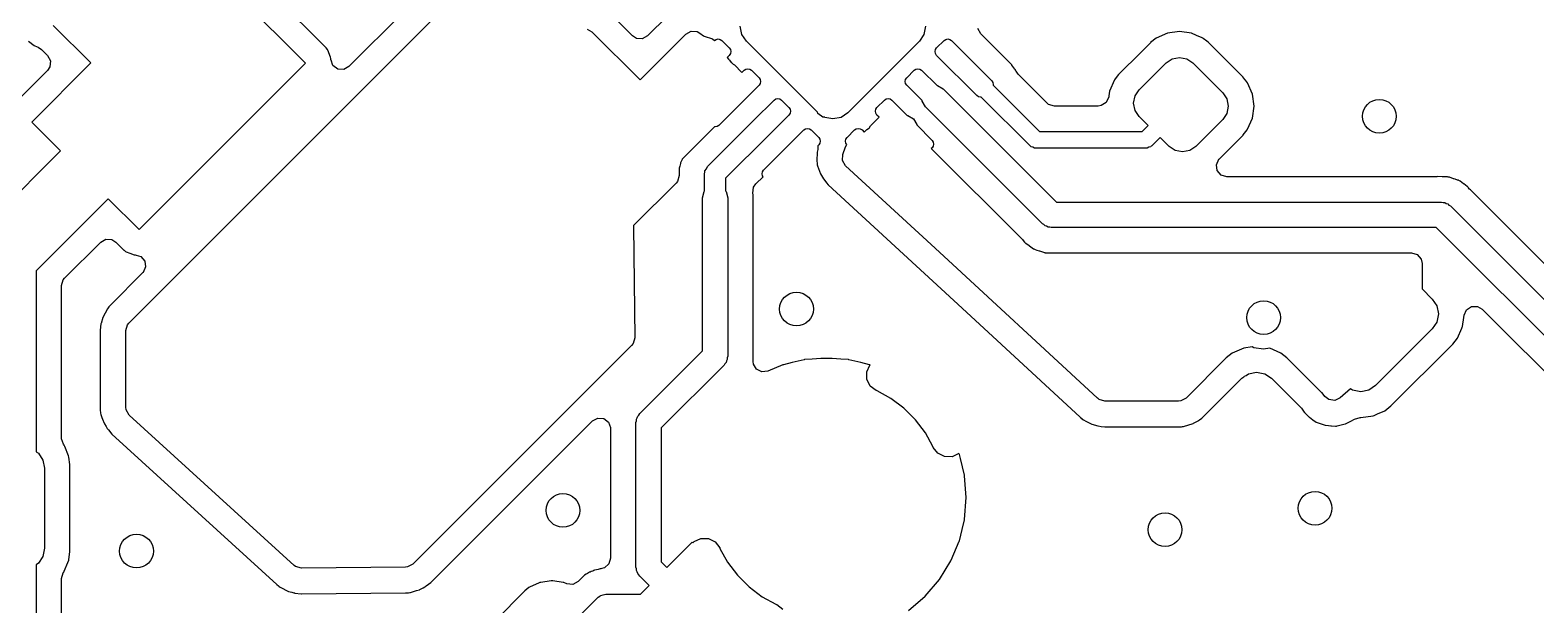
# Model space of a CAD drawing. Extents: x 4.14 to 7.68, y -5.31 to -1.77.
# Drawn here: x 4.5 to 5.203, y -2.695 to -2.427 of the extents above; entities that cross this region are included whole.
import ezdxf

# ---------------------------------------------------------------- set-up
doc = ezdxf.new("R2010")
doc.units = 0
doc.header["$MEASUREMENT"] = 0
doc.layers.add('BLACK', color=7, linetype='CONTINUOUS')

msp = doc.modelspace()

# ---------------------------------------------------------------- linework, layer by layer
at = {"layer": 'BLACK', "linetype": 'CONTINUOUS'}
for p, q in [((4.63846, -2.43506), (4.58587, -2.38247)), ((4.57875, -2.39208), (4.62886, -2.44219)), ((4.54645, -2.56355), (4.68768, -2.42232)), ((4.67439, -2.4186), (4.64916, -2.44384)), ((4.78149, -2.42948), (4.77106, -2.41905)), ((4.79776, -2.42023), (4.78851, -2.42948)), ((4.5287, -2.44212), (4.51112, -2.42455)), ((4.76031, -2.42626), (4.76255, -2.42755)), ((4.76255, -2.42755), (4.785, -2.45)), ((4.78327, -2.43062), (4.78149, -2.42948)), ((4.78605, -2.43082), (4.78327, -2.43062)), ((4.785, -2.45), (4.80638, -2.42862)), ((4.78851, -2.42948), (4.78605, -2.43082)), ((4.80638, -2.42862), (4.80883, -2.42728)), ((4.80883, -2.42728), (4.81162, -2.42748)), ((4.81162, -2.42748), (4.81285, -2.42815)), ((4.81285, -2.42815), (4.81454, -2.42941)), ((4.81454, -2.42941), (4.81491, -2.42953)), ((4.81491, -2.42953), (4.81491, -2.42953)), ((4.81491, -2.42953), (4.81873, -2.43084)), ((4.81873, -2.43084), (4.81975, -2.43156)), ((4.81975, -2.43156), (4.82047, -2.43108)), ((4.82047, -2.43108), (4.82141, -2.43089)), ((4.82141, -2.43089), (4.82235, -2.43108)), ((4.82235, -2.43108), (4.82315, -2.43161)), ((4.8325, -2.42877), (4.83175, -2.425)), ((4.83463, -2.43196), (4.8325, -2.42877)), ((4.9175, -2.42877), (4.91537, -2.43196)), ((4.91825, -2.425), (4.9175, -2.42877)), ((4.92685, -2.43161), (4.92765, -2.43108)), ((4.92765, -2.43108), (4.92859, -2.43089)), ((4.92859, -2.43089), (4.92953, -2.43108)), ((4.92953, -2.43108), (4.93033, -2.43161)), ((4.94396, -2.42851), (4.94262, -2.42605)), ((4.95844, -2.443), (4.94396, -2.42851)), ((5.02591, -2.43049), (5.02324, -2.43259)), ((5.03111, -2.42824), (5.02591, -2.43049)), ((5.03673, -2.42747), (5.03111, -2.42824)), ((5.04234, -2.42824), (5.03673, -2.42747)), ((5.0447, -2.42926), (5.04234, -2.42824)), ((5.04725, -2.43036), (5.0447, -2.42926)), ((5.04755, -2.43049), (5.04725, -2.43036)), ((5.04725, -2.43036), (5.04725, -2.43036)), ((5.0478, -2.43069), (5.04755, -2.43049)), ((5.04944, -2.43197), (5.0478, -2.43069)), ((5.0478, -2.43069), (5.0478, -2.43069)), ((4.49963, -2.43188), (4.50228, -2.43395)), ((4.50228, -2.43395), (4.50257, -2.43408)), ((4.50257, -2.43408), (4.50257, -2.43408)), ((4.50257, -2.43408), (4.50408, -2.43473)), ((4.50408, -2.43473), (4.50562, -2.43578)), ((4.50562, -2.43578), (4.50846, -2.43862)), ((4.6391, -2.43586), (4.63846, -2.43506)), ((4.63923, -2.43621), (4.6391, -2.43586)), ((4.64048, -2.43944), (4.63923, -2.43621)), ((4.63923, -2.43621), (4.63923, -2.43621)), ((4.82315, -2.43161), (4.82663, -2.43509)), ((4.82663, -2.43509), (4.82716, -2.43589)), ((4.82716, -2.43777), (4.82663, -2.43857)), ((4.82716, -2.43589), (4.82735, -2.43683)), ((4.82735, -2.43683), (4.82716, -2.43777)), ((4.86779, -2.46511), (4.83463, -2.43196)), ((4.91537, -2.43196), (4.88196, -2.46537)), ((4.92265, -2.43683), (4.92284, -2.43589)), ((4.92284, -2.43777), (4.92265, -2.43683)), ((4.92284, -2.43589), (4.92337, -2.43509)), ((4.92337, -2.43857), (4.92284, -2.43777)), ((4.92337, -2.43509), (4.92685, -2.43161)), ((4.93033, -2.43161), (4.94912, -2.4504)), ((5.01866, -2.43716), (5.00844, -2.44739)), ((5.02313, -2.43269), (5.01866, -2.43716)), ((5.02324, -2.43259), (5.02313, -2.43269)), ((5.05022, -2.43259), (5.04944, -2.43197)), ((5.06641, -2.44878), (5.05022, -2.43259)), ((4.50108, -2.46975), (4.5287, -2.44212)), ((4.50846, -2.43862), (4.5098, -2.44107)), ((4.5096, -2.44386), (4.50846, -2.44563)), ((4.5098, -2.44107), (4.5096, -2.44386)), ((4.62886, -2.44219), (4.55119, -2.51986)), ((4.64069, -2.43997), (4.64048, -2.43944)), ((4.64069, -2.44043), (4.64069, -2.43997)), ((4.64069, -2.44045), (4.64069, -2.44043)), ((4.6407, -2.44068), (4.64069, -2.44045)), ((4.64077, -2.44087), (4.6407, -2.44068)), ((4.64077, -2.44088), (4.64077, -2.44087)), ((4.64168, -2.4433), (4.64077, -2.44088)), ((4.64077, -2.44088), (4.64077, -2.44088)), ((4.64391, -2.44498), (4.64168, -2.4433)), ((4.6467, -2.44517), (4.64391, -2.44498)), ((4.64916, -2.44384), (4.6467, -2.44517)), ((4.82663, -2.43857), (4.82557, -2.43963)), ((4.82557, -2.43963), (4.82633, -2.44039)), ((4.82633, -2.44039), (4.82676, -2.44088)), ((4.82676, -2.44088), (4.82752, -2.44186)), ((4.82752, -2.44186), (4.82777, -2.44206)), ((4.82777, -2.44206), (4.8285, -2.44262)), ((4.8285, -2.44262), (4.82899, -2.44304)), ((4.82899, -2.44304), (4.83253, -2.44659)), ((4.83359, -2.44553), (4.83439, -2.445)), ((4.83439, -2.445), (4.83533, -2.44481)), ((4.83533, -2.44481), (4.83627, -2.445)), ((4.83627, -2.445), (4.83707, -2.44553)), ((4.91293, -2.44553), (4.91373, -2.445)), ((4.91373, -2.445), (4.91467, -2.44481)), ((4.91467, -2.44481), (4.91561, -2.445)), ((4.91561, -2.445), (4.91641, -2.44553)), ((4.94216, -2.45736), (4.92337, -2.43857)), ((4.95855, -2.44314), (4.95844, -2.443)), ((4.9599, -2.44494), (4.95855, -2.44314)), ((4.95855, -2.44314), (4.95855, -2.44314)), ((4.96013, -2.44525), (4.9599, -2.44494)), ((4.9599, -2.44494), (4.9599, -2.44494)), ((4.96025, -2.44562), (4.96013, -2.44525)), ((5.01794, -2.45462), (5.03047, -2.44209)), ((5.03047, -2.44209), (5.03334, -2.44017)), ((5.03334, -2.44017), (5.03673, -2.43949)), ((5.03673, -2.43949), (5.04012, -2.44017)), ((5.04012, -2.44017), (5.04299, -2.44209)), ((5.04299, -2.44209), (5.05691, -2.45601)), ((4.50846, -2.44563), (4.49157, -2.46252)), ((4.83253, -2.44659), (4.83359, -2.44553)), ((4.83707, -2.44553), (4.84055, -2.44901)), ((4.84055, -2.44901), (4.84108, -2.44981)), ((4.84108, -2.45169), (4.84055, -2.45249)), ((4.84108, -2.44981), (4.84127, -2.45075)), ((4.84127, -2.45075), (4.84108, -2.45169)), ((4.90873, -2.45075), (4.90892, -2.44981)), ((4.90892, -2.45169), (4.90873, -2.45075)), ((4.90892, -2.44981), (4.90945, -2.44901)), ((4.90945, -2.45249), (4.90892, -2.45169)), ((4.90945, -2.44901), (4.91293, -2.44553)), ((4.91641, -2.44553), (4.92358, -2.4527)), ((4.94912, -2.4504), (4.94965, -2.4512)), ((4.94965, -2.4512), (4.94984, -2.45214)), ((4.94984, -2.45214), (4.94978, -2.45245)), ((4.96043, -2.44596), (4.96025, -2.44562)), ((4.9605, -2.44592), (4.96043, -2.44596)), ((4.96137, -2.44731), (4.9605, -2.44592)), ((4.97484, -2.46078), (4.96137, -2.44731)), ((5.00634, -2.45006), (5.00409, -2.45526)), ((5.00725, -2.4489), (5.00634, -2.45006)), ((5.00834, -2.4475), (5.00725, -2.4489)), ((5.00844, -2.44739), (5.00834, -2.4475)), ((5.00834, -2.4475), (5.00834, -2.4475)), ((5.06651, -2.4489), (5.06641, -2.44878)), ((5.06747, -2.45013), (5.06651, -2.4489)), ((5.06651, -2.4489), (5.06651, -2.4489)), ((5.06851, -2.45145), (5.06747, -2.45013)), ((5.07076, -2.45666), (5.06851, -2.45145)), ((4.84055, -2.45249), (4.82176, -2.47128)), ((4.84751, -2.45945), (4.84831, -2.45892)), ((4.84831, -2.45892), (4.84925, -2.45873)), ((4.84925, -2.45873), (4.85019, -2.45892)), ((4.85019, -2.45892), (4.85099, -2.45945)), ((4.89901, -2.45945), (4.89981, -2.45892)), ((4.89981, -2.45892), (4.90075, -2.45873)), ((4.90075, -2.45873), (4.90169, -2.45892)), ((4.90169, -2.45892), (4.90249, -2.45945)), ((4.91662, -2.45966), (4.90945, -2.45249)), ((4.92358, -2.4527), (4.92385, -2.4527)), ((4.92385, -2.4527), (4.9265, -2.45423)), ((4.9265, -2.45423), (4.97937, -2.50709)), ((4.94296, -2.4579), (4.94216, -2.45736)), ((4.9439, -2.45808), (4.94296, -2.4579)), ((4.94421, -2.45802), (4.9439, -2.45808)), ((4.96697, -2.48078), (4.94421, -2.45802)), ((4.94978, -2.45245), (4.97139, -2.47406)), ((5.00372, -2.45794), (5.00258, -2.4605)), ((5.00378, -2.45751), (5.00372, -2.45794)), ((5.00409, -2.45526), (5.00378, -2.45751)), ((5.01534, -2.46088), (5.01602, -2.45749)), ((5.01602, -2.45749), (5.01794, -2.45462)), ((5.05691, -2.45601), (5.05883, -2.45888)), ((5.05883, -2.45888), (5.05951, -2.46227)), ((5.07153, -2.46227), (5.07076, -2.45666)), ((4.83811, -2.46885), (4.84751, -2.45945)), ((4.85447, -2.46641), (4.84507, -2.47581)), ((4.85099, -2.45945), (4.85447, -2.46293)), ((4.85447, -2.46293), (4.855, -2.46373)), ((4.855, -2.46561), (4.85447, -2.46641)), ((4.855, -2.46373), (4.85519, -2.46467)), ((4.85519, -2.46467), (4.855, -2.46561)), ((4.86801, -2.46571), (4.86779, -2.46511)), ((4.87025, -2.46738), (4.86801, -2.46571)), ((4.88196, -2.46537), (4.87877, -2.4675)), ((4.89481, -2.46467), (4.895, -2.46373)), ((4.895, -2.46561), (4.89481, -2.46467)), ((4.895, -2.46373), (4.89553, -2.46293)), ((4.89553, -2.46641), (4.895, -2.46561)), ((4.89553, -2.46293), (4.89901, -2.45945)), ((4.89659, -2.46747), (4.89553, -2.46641)), ((4.90249, -2.45945), (4.90966, -2.46662)), ((4.91662, -2.45994), (4.91662, -2.45966)), ((4.91815, -2.46258), (4.91662, -2.45994)), ((4.97274, -2.51718), (4.91815, -2.46258)), ((4.97566, -2.46144), (4.97484, -2.46078)), ((4.97834, -2.46223), (4.97566, -2.46144)), ((4.99881, -2.46223), (4.97834, -2.46223)), ((5.00023, -2.46202), (4.99881, -2.46223)), ((5.00258, -2.4605), (5.00023, -2.46202)), ((5.01602, -2.46427), (5.01534, -2.46088)), ((5.01794, -2.46714), (5.01602, -2.46427)), ((5.05883, -2.46566), (5.05691, -2.46853)), ((5.05951, -2.46227), (5.05883, -2.46566)), ((5.07076, -2.46789), (5.07153, -2.46227)), ((4.51453, -2.4832), (4.50108, -2.46975)), ((4.81971, -2.47194), (4.80463, -2.48702)), ((4.81652, -2.49044), (4.83811, -2.46885)), ((4.82002, -2.472), (4.81971, -2.47194)), ((4.82096, -2.47182), (4.82002, -2.472)), ((4.82176, -2.47128), (4.82096, -2.47182)), ((4.84264, -2.49216), (4.86143, -2.47337)), ((4.86143, -2.47337), (4.86223, -2.47284)), ((4.86223, -2.47284), (4.86317, -2.47265)), ((4.86317, -2.47265), (4.86411, -2.47284)), ((4.86411, -2.47284), (4.86491, -2.47337)), ((4.86491, -2.47337), (4.86839, -2.47685)), ((4.87116, -2.46745), (4.87025, -2.46738)), ((4.87123, -2.4675), (4.87116, -2.46745)), ((4.875, -2.46825), (4.87123, -2.4675)), ((4.87877, -2.4675), (4.875, -2.46825)), ((4.88161, -2.47685), (4.88509, -2.47337)), ((4.88509, -2.47337), (4.88589, -2.47284)), ((4.88589, -2.47284), (4.88683, -2.47265)), ((4.88683, -2.47265), (4.88777, -2.47284)), ((4.88777, -2.47284), (4.88857, -2.47337)), ((4.88857, -2.47337), (4.88963, -2.47443)), ((4.89039, -2.47367), (4.89088, -2.47324)), ((4.89088, -2.47324), (4.8916, -2.47268)), ((4.8916, -2.47268), (4.89186, -2.47248)), ((4.89186, -2.47248), (4.89261, -2.4715)), ((4.89261, -2.4715), (4.89304, -2.47101)), ((4.89304, -2.47101), (4.89659, -2.46747)), ((4.90966, -2.46662), (4.90994, -2.46662)), ((4.90994, -2.46662), (4.91258, -2.46815)), ((4.91258, -2.46815), (4.91411, -2.4708)), ((4.91411, -2.4708), (4.91411, -2.47107)), ((4.91411, -2.47107), (4.92128, -2.47824)), ((5.02211, -2.47132), (5.01794, -2.46714)), ((5.01937, -2.47406), (5.02211, -2.47132)), ((5.05691, -2.46853), (5.04438, -2.48106)), ((5.06651, -2.47565), (5.06831, -2.47334)), ((5.06831, -2.47334), (5.06851, -2.47309)), ((5.06851, -2.47309), (5.07076, -2.46789)), ((4.84507, -2.47581), (4.82492, -2.49596)), ((4.86839, -2.48033), (4.86789, -2.48083)), ((4.86839, -2.47685), (4.86892, -2.47765)), ((4.86892, -2.47953), (4.86839, -2.48033)), ((4.86892, -2.47765), (4.86911, -2.47859)), ((4.86911, -2.47859), (4.86892, -2.47953)), ((4.88084, -2.48127), (4.88156, -2.48025)), ((4.88089, -2.47859), (4.88108, -2.47765)), ((4.88108, -2.47953), (4.88089, -2.47859)), ((4.88108, -2.47765), (4.88161, -2.47685)), ((4.88156, -2.48025), (4.88108, -2.47953)), ((4.88963, -2.47443), (4.89039, -2.47367)), ((4.92128, -2.47824), (4.92182, -2.47904)), ((4.92182, -2.47904), (4.922, -2.47998)), ((4.922, -2.47998), (4.92182, -2.48092)), ((4.97139, -2.47406), (5.01937, -2.47406)), ((5.02768, -2.47689), (5.02378, -2.48078)), ((5.03186, -2.48106), (5.02768, -2.47689)), ((5.06098, -2.48119), (5.06641, -2.47576)), ((5.06641, -2.47576), (5.06651, -2.47565)), ((5.06651, -2.47565), (5.06651, -2.47565)), ((4.47627, -2.52146), (4.51453, -2.4832)), ((4.8046, -2.48712), (4.8043, -2.48784)), ((4.80463, -2.48702), (4.8046, -2.48712)), ((4.86759, -2.4844), (4.86749, -2.48725)), ((4.86749, -2.48725), (4.86765, -2.48974)), ((4.8677, -2.48383), (4.86759, -2.4844)), ((4.86795, -2.48245), (4.8677, -2.48383)), ((4.86789, -2.48083), (4.86803, -2.48119)), ((4.86803, -2.48119), (4.86795, -2.48245)), ((4.87951, -2.4877), (4.87961, -2.48485)), ((4.87961, -2.48485), (4.88084, -2.48127)), ((4.92128, -2.48172), (4.92092, -2.48208)), ((4.92092, -2.48208), (4.96343, -2.52459)), ((4.92182, -2.48092), (4.92128, -2.48172)), ((4.96726, -2.48093), (4.96697, -2.48078)), ((4.96744, -2.48119), (4.96726, -2.48093)), ((4.96832, -2.48147), (4.96744, -2.48119)), ((4.96914, -2.48189), (4.96832, -2.48147)), ((4.96946, -2.48184), (4.96914, -2.48189)), ((4.96976, -2.48194), (4.96946, -2.48184)), ((5.021, -2.48194), (4.96976, -2.48194)), ((5.0213, -2.48184), (5.021, -2.48194)), ((5.02162, -2.48189), (5.0213, -2.48184)), ((5.02244, -2.48147), (5.02162, -2.48189)), ((5.02331, -2.48119), (5.02244, -2.48147)), ((5.0235, -2.48093), (5.02331, -2.48119)), ((5.02378, -2.48078), (5.0235, -2.48093)), ((5.03473, -2.48298), (5.03186, -2.48106)), ((5.03812, -2.48366), (5.03473, -2.48298)), ((5.04151, -2.48298), (5.03812, -2.48366)), ((5.04438, -2.48106), (5.04151, -2.48298)), ((5.05398, -2.4896), (5.05514, -2.48705)), ((5.05514, -2.48705), (5.05538, -2.4868)), ((5.05538, -2.4868), (5.06098, -2.48119)), ((4.80354, -2.49037), (4.80325, -2.49127)), ((4.80325, -2.49127), (4.80325, -2.4947)), ((4.80372, -2.48961), (4.80354, -2.49037)), ((4.80381, -2.48906), (4.80372, -2.48961)), ((4.80387, -2.48868), (4.80381, -2.48906)), ((4.8043, -2.48784), (4.80387, -2.48868)), ((4.81508, -2.49392), (4.8152, -2.49305)), ((4.81508, -2.50185), (4.81508, -2.49392)), ((4.81519, -2.49287), (4.81524, -2.49277)), ((4.8152, -2.49305), (4.81519, -2.49287)), ((4.81524, -2.49277), (4.81528, -2.49252)), ((4.81528, -2.49252), (4.81594, -2.4915)), ((4.81594, -2.4915), (4.81652, -2.49044)), ((4.84192, -2.4939), (4.8421, -2.49296)), ((4.8421, -2.49484), (4.84192, -2.4939)), ((4.8421, -2.49296), (4.84264, -2.49216)), ((4.86765, -2.48974), (4.86778, -2.49008)), ((4.86778, -2.49008), (4.86874, -2.49266)), ((4.86874, -2.49266), (4.86919, -2.49388)), ((4.86919, -2.49388), (4.87062, -2.49628)), ((4.88094, -2.4901), (4.87951, -2.4877)), ((4.92268, -2.52863), (4.88094, -2.4901)), ((5.05438, -2.49236), (5.05398, -2.4896)), ((5.05621, -2.49448), (5.05438, -2.49236)), ((5.05889, -2.49526), (5.05621, -2.49448)), ((4.8018, -2.4982), (4.782, -2.518)), ((4.80246, -2.49738), (4.8018, -2.4982)), ((4.80325, -2.4947), (4.80246, -2.49738)), ((4.82492, -2.49596), (4.82492, -2.50185)), ((4.83761, -2.50285), (4.83799, -2.50008)), ((4.83799, -2.50008), (4.83901, -2.4986)), ((4.83901, -2.4986), (4.84237, -2.49524)), ((4.84237, -2.49524), (4.8421, -2.49484)), ((4.87062, -2.49628), (4.87074, -2.49642)), ((4.87074, -2.49642), (4.87074, -2.49642)), ((4.87074, -2.49642), (4.87207, -2.49806)), ((4.87207, -2.49806), (4.87278, -2.49894)), ((4.87278, -2.49894), (4.93529, -2.55664)), ((5.15643, -2.49526), (5.05889, -2.49526)), ((5.15675, -2.49525), (5.15643, -2.49526)), ((5.15703, -2.49517), (5.15675, -2.49525)), ((5.15928, -2.49526), (5.15703, -2.49517)), ((5.15947, -2.49526), (5.15928, -2.49526)), ((5.16155, -2.49526), (5.15947, -2.49526)), ((5.16181, -2.49528), (5.16155, -2.49526)), ((5.16208, -2.49537), (5.16181, -2.49528)), ((5.16236, -2.49538), (5.16208, -2.49537)), ((5.16208, -2.49537), (5.16208, -2.49537)), ((5.16271, -2.4955), (5.16236, -2.49538)), ((5.16454, -2.49615), (5.16271, -2.4955)), ((5.16271, -2.4955), (5.16271, -2.4955)), ((5.16469, -2.4962), (5.16454, -2.49615)), ((5.1654, -2.49642), (5.16469, -2.4962)), ((5.16654, -2.49678), (5.1654, -2.49642)), ((5.16689, -2.49689), (5.16654, -2.49678)), ((5.16654, -2.49678), (5.16654, -2.49678)), ((5.16712, -2.49705), (5.16689, -2.49689)), ((5.16739, -2.49715), (5.16712, -2.49705)), ((5.16769, -2.49737), (5.16739, -2.49715)), ((5.16925, -2.49852), (5.16769, -2.49737)), ((5.16769, -2.49737), (5.16769, -2.49737)), ((5.16938, -2.49861), (5.16925, -2.49852)), ((5.17097, -2.49971), (5.16938, -2.49861)), ((5.17128, -2.49992), (5.17097, -2.49971)), ((5.17097, -2.49971), (5.17097, -2.49971)), ((5.17151, -2.50022), (5.17128, -2.49992)), ((5.17211, -2.50097), (5.17151, -2.50022)), ((5.17151, -2.50022), (5.17151, -2.50022)), ((5.17249, -2.50141), (5.17211, -2.50097)), ((5.42572, -2.75464), (5.17249, -2.50141)), ((4.5368, -2.50547), (4.50315, -2.53912)), ((4.55119, -2.51986), (4.5368, -2.50547)), ((4.81409, -2.505), (4.81489, -2.50205)), ((4.81409, -2.57655), (4.81409, -2.505)), ((4.81489, -2.50205), (4.81508, -2.50185)), ((4.82492, -2.50185), (4.82511, -2.50205)), ((4.82511, -2.50205), (4.82591, -2.505)), ((4.82591, -2.505), (4.82591, -2.579)), ((4.83774, -2.50367), (4.83761, -2.50285)), ((4.83774, -2.57643), (4.83774, -2.50367)), ((4.97937, -2.50709), (5.159, -2.50709)), ((5.159, -2.50709), (5.15975, -2.5073)), ((5.15975, -2.5073), (5.16053, -2.5073)), ((5.16053, -2.5073), (5.1612, -2.50768)), ((5.1612, -2.50768), (5.16195, -2.50789)), ((5.16195, -2.50789), (5.1625, -2.50844)), ((5.1625, -2.50844), (5.16318, -2.50882)), ((5.16318, -2.50882), (5.41918, -2.76482)), ((4.782, -2.518), (4.782, -2.51841)), ((4.782, -2.51841), (4.78248, -2.57042)), ((4.97342, -2.51756), (4.97274, -2.51718)), ((4.97397, -2.51811), (4.97342, -2.51756)), ((4.97472, -2.51832), (4.97397, -2.51811)), ((4.97539, -2.5187), (4.97472, -2.51832)), ((4.97617, -2.5187), (4.97539, -2.5187)), ((4.97692, -2.51891), (4.97617, -2.5187)), ((5.15655, -2.51891), (4.97692, -2.51891)), ((5.40909, -2.77145), (5.15655, -2.51891)), ((4.51643, -2.54257), (4.53329, -2.52571)), ((4.53329, -2.52571), (4.53575, -2.52437)), ((4.53575, -2.52437), (4.53853, -2.52457)), ((4.53853, -2.52457), (4.54031, -2.52571)), ((4.54031, -2.52571), (4.54406, -2.52946)), ((4.54406, -2.52946), (4.54418, -2.52956)), ((4.54418, -2.52956), (4.54418, -2.52956)), ((4.54418, -2.52956), (4.54459, -2.52988)), ((4.99843, -2.59855), (4.92268, -2.52863)), ((4.96343, -2.52459), (4.96381, -2.52503)), ((4.96381, -2.52503), (4.96441, -2.52578)), ((4.96441, -2.52578), (4.96464, -2.52608)), ((4.96464, -2.52608), (4.96495, -2.52629)), ((4.96495, -2.52629), (4.96495, -2.52629)), ((4.96495, -2.52629), (4.96654, -2.52739)), ((4.96654, -2.52739), (4.96667, -2.52748)), ((4.96667, -2.52748), (4.96853, -2.52885)), ((4.96853, -2.52885), (4.96879, -2.52895)), ((4.96879, -2.52895), (4.96903, -2.52911)), ((4.96903, -2.52911), (4.96938, -2.52922)), ((4.96938, -2.52922), (4.96938, -2.52922)), ((4.96938, -2.52922), (4.97018, -2.52947)), ((4.97018, -2.52947), (4.97123, -2.5298)), ((4.54459, -2.52988), (4.54459, -2.52988)), ((4.54459, -2.52988), (4.54488, -2.53011)), ((4.54488, -2.53011), (4.54523, -2.53024)), ((4.54523, -2.53024), (4.54523, -2.53024)), ((4.54523, -2.53024), (4.54682, -2.53085)), ((4.54682, -2.53085), (4.54899, -2.53169)), ((4.54899, -2.53169), (4.54945, -2.53169)), ((4.54945, -2.53169), (4.5499, -2.53177)), ((4.5499, -2.53177), (4.54989, -2.53186)), ((4.54989, -2.53186), (4.552, -2.53248)), ((4.552, -2.53248), (4.55383, -2.53459)), ((4.55383, -2.53459), (4.55424, -2.53735)), ((4.97123, -2.5298), (4.97138, -2.52985)), ((4.97138, -2.52985), (4.97321, -2.5305)), ((4.97321, -2.5305), (4.97321, -2.5305)), ((4.97321, -2.5305), (4.97356, -2.53062)), ((4.97356, -2.53062), (4.97384, -2.53063)), ((4.97384, -2.53063), (4.97384, -2.53063)), ((4.97384, -2.53063), (4.97411, -2.53072)), ((4.97411, -2.53072), (4.97437, -2.53074)), ((4.97437, -2.53074), (4.97645, -2.53074)), ((4.97645, -2.53074), (4.97664, -2.53074)), ((4.97664, -2.53074), (4.97889, -2.53083)), ((4.97889, -2.53083), (4.97917, -2.53075)), ((4.97917, -2.53075), (4.97949, -2.53074)), ((4.97949, -2.53074), (5.14504, -2.53074)), ((5.14504, -2.53074), (5.14772, -2.53152)), ((5.14772, -2.53152), (5.14955, -2.53364)), ((5.14955, -2.53364), (5.15, -2.5357)), ((5.15, -2.5357), (5.15, -2.54763)), ((4.50315, -2.53912), (4.50315, -2.62364)), ((4.51498, -2.54608), (4.51577, -2.54339)), ((4.51577, -2.54339), (4.51643, -2.54257)), ((4.55283, -2.54016), (4.53795, -2.55504)), ((4.55308, -2.5399), (4.55283, -2.54016)), ((4.55424, -2.53735), (4.55308, -2.5399)), ((4.51498, -2.61715), (4.51498, -2.54608)), ((5.15, -2.54763), (5.1547, -2.55233)), ((4.53642, -2.55683), (4.53425, -2.56098)), ((4.53709, -2.556), (4.53642, -2.55683)), ((4.53795, -2.55504), (4.53709, -2.556)), ((4.93529, -2.55664), (4.99038, -2.60749)), ((5.1547, -2.55233), (5.15683, -2.55552)), ((5.15683, -2.55552), (5.15758, -2.55929)), ((5.16953, -2.55987), (5.17068, -2.55732)), ((5.17068, -2.55732), (5.17302, -2.5558)), ((5.17302, -2.5558), (5.17581, -2.55578)), ((5.17581, -2.55578), (5.17796, -2.55704)), ((5.17796, -2.55704), (5.39581, -2.77489)), ((4.53343, -2.56384), (4.53322, -2.56532)), ((4.53346, -2.56367), (4.53343, -2.56384)), ((4.53343, -2.56384), (4.53343, -2.56384)), ((4.53425, -2.56098), (4.53346, -2.56367)), ((4.545, -2.56705), (4.54579, -2.56437)), ((4.54579, -2.56437), (4.54645, -2.56355)), ((5.15683, -2.56306), (5.1547, -2.56625)), ((5.15758, -2.55929), (5.15683, -2.56306)), ((5.16881, -2.56517), (5.16938, -2.56098)), ((5.16938, -2.56098), (5.16953, -2.55987)), ((4.53322, -2.56532), (4.53297, -2.56705)), ((4.53297, -2.56705), (4.53297, -2.60281)), ((4.545, -2.60281), (4.545, -2.56705)), ((4.78248, -2.57042), (4.78172, -2.57311)), ((5.1547, -2.56625), (5.12825, -2.5927)), ((5.16425, -2.57342), (5.16645, -2.57062)), ((5.16645, -2.57062), (5.16849, -2.56591)), ((5.16849, -2.56591), (5.16867, -2.56548)), ((5.16867, -2.56548), (5.16881, -2.56517)), ((5.16867, -2.56548), (5.16867, -2.56548)), ((4.78103, -2.57397), (4.67893, -2.67607)), ((4.78172, -2.57311), (4.78103, -2.57397)), ((4.78482, -2.60582), (4.81409, -2.57655)), ((4.83775, -2.57675), (4.83774, -2.57643)), ((4.83774, -2.57927), (4.83783, -2.57703)), ((4.83783, -2.57703), (4.83775, -2.57675)), ((5.06138, -2.57755), (5.05858, -2.57975)), ((5.06683, -2.57519), (5.06138, -2.57755)), ((5.0707, -2.57466), (5.06683, -2.57519)), ((5.07144, -2.57504), (5.0707, -2.57466)), ((5.076, -2.57576), (5.07144, -2.57504)), ((5.07887, -2.57531), (5.076, -2.57576)), ((5.08404, -2.57755), (5.07887, -2.57531)), ((5.08685, -2.57975), (5.08404, -2.57755)), ((5.13542, -2.60225), (5.16425, -2.57342)), ((4.82418, -2.58318), (4.79491, -2.61245)), ((4.82456, -2.5825), (4.82418, -2.58318)), ((4.82511, -2.58195), (4.82456, -2.5825)), ((4.82532, -2.5812), (4.82511, -2.58195)), ((4.8257, -2.58053), (4.82532, -2.5812)), ((4.82591, -2.579), (4.8257, -2.57975)), ((4.8257, -2.57975), (4.8257, -2.58053)), ((4.83774, -2.57928), (4.83774, -2.57927)), ((4.83774, -2.57947), (4.83774, -2.57928)), ((4.83774, -2.58143), (4.83774, -2.57947)), ((4.83789, -2.58266), (4.83774, -2.58143)), ((4.83932, -2.58506), (4.83789, -2.58266)), ((4.84182, -2.58632), (4.83932, -2.58506)), ((4.85168, -2.58308), (4.8446, -2.58602)), ((4.85186, -2.58301), (4.85168, -2.58308)), ((4.85168, -2.58308), (4.85168, -2.58308)), ((4.856, -2.58201), (4.85186, -2.58301)), ((4.86161, -2.58067), (4.856, -2.58201)), ((4.8618, -2.58062), (4.86161, -2.58067)), ((4.86161, -2.58067), (4.86161, -2.58067)), ((4.86535, -2.58034), (4.8618, -2.58062)), ((4.86935, -2.58003), (4.86535, -2.58034)), ((4.86945, -2.58002), (4.86935, -2.58003)), ((4.86935, -2.58003), (4.86935, -2.58003)), ((4.87455, -2.58002), (4.86945, -2.58002)), ((4.87465, -2.58003), (4.87455, -2.58002)), ((4.87865, -2.58034), (4.87465, -2.58003)), ((4.87465, -2.58003), (4.87465, -2.58003)), ((4.8822, -2.58062), (4.87865, -2.58034)), ((4.88239, -2.58067), (4.8822, -2.58062)), ((4.888, -2.58201), (4.88239, -2.58067)), ((4.88239, -2.58067), (4.88239, -2.58067)), ((4.89214, -2.58301), (4.888, -2.58201)), ((4.89082, -2.58631), (4.8923, -2.58313)), ((4.89232, -2.58308), (4.89214, -2.58301)), ((4.8923, -2.58313), (4.89235, -2.58309)), ((4.89235, -2.58309), (4.89232, -2.58308)), ((4.89232, -2.58308), (4.89232, -2.58308)), ((5.05858, -2.57975), (5.03978, -2.59855)), ((5.10315, -2.59605), (5.08685, -2.57975)), ((4.8446, -2.58602), (4.84182, -2.58632)), ((4.89086, -2.58981), (4.89082, -2.58631)), ((4.89242, -2.59295), (4.89086, -2.58981)), ((5.04717, -2.60788), (5.06575, -2.5893)), ((5.06575, -2.5893), (5.06671, -2.58866)), ((5.06671, -2.58866), (5.0668, -2.58858)), ((5.0668, -2.58858), (5.06707, -2.58837)), ((5.06707, -2.58837), (5.06778, -2.58795)), ((5.06778, -2.58795), (5.06894, -2.58717)), ((5.06894, -2.58717), (5.07271, -2.58642)), ((5.07271, -2.58642), (5.07648, -2.58717)), ((5.07648, -2.58717), (5.07833, -2.58841)), ((5.07833, -2.58841), (5.07837, -2.58842)), ((5.07837, -2.58842), (5.07847, -2.5885)), ((5.07847, -2.5885), (5.07967, -2.5893)), ((5.07967, -2.5893), (5.09359, -2.60322)), ((5.12825, -2.5927), (5.12506, -2.59483)), ((4.89519, -2.5951), (4.89242, -2.59295)), ((4.89564, -2.5952), (4.89519, -2.5951)), ((4.90197, -2.59869), (4.89564, -2.5952)), ((4.90811, -2.6033), (4.90197, -2.59869)), ((4.99857, -2.59868), (4.99843, -2.59855)), ((4.99926, -2.59921), (4.99857, -2.59868)), ((5.00194, -2.6), (4.99926, -2.59921)), ((5.03732, -2.59989), (5.03627, -2.6)), ((5.03978, -2.59855), (5.03732, -2.59989)), ((5.10324, -2.59617), (5.10315, -2.59605)), ((5.10454, -2.59783), (5.10324, -2.59617)), ((5.10324, -2.59617), (5.10324, -2.59617)), ((5.10641, -2.59929), (5.10454, -2.59783)), ((5.10918, -2.59967), (5.10641, -2.59929)), ((5.11171, -2.5985), (5.10918, -2.59967)), ((5.11661, -2.59422), (5.11171, -2.5985)), ((5.11752, -2.59483), (5.11661, -2.59422)), ((5.12129, -2.59558), (5.11752, -2.59483)), ((5.12506, -2.59483), (5.12129, -2.59558)), ((4.53297, -2.60281), (4.53307, -2.60437)), ((4.53307, -2.60437), (4.53308, -2.60445)), ((4.53308, -2.60445), (4.53308, -2.60445)), ((4.53308, -2.60445), (4.53317, -2.60511)), ((4.53317, -2.60511), (4.53324, -2.60564)), ((4.53324, -2.60564), (4.53332, -2.60619)), ((4.53332, -2.60619), (4.53386, -2.60761)), ((4.54517, -2.60409), (4.545, -2.60281)), ((4.54662, -2.60648), (4.54517, -2.60409)), ((4.62356, -2.67669), (4.54662, -2.60648)), ((4.78389, -2.60705), (4.78444, -2.6065)), ((4.78444, -2.6065), (4.78482, -2.60582)), ((4.91355, -2.60872), (4.90811, -2.6033)), ((5.03627, -2.6), (5.00194, -2.6)), ((5.09359, -2.60322), (5.09423, -2.60418)), ((5.09423, -2.60418), (5.09431, -2.60428)), ((5.09431, -2.60428), (5.09498, -2.60513)), ((5.09498, -2.60513), (5.09499, -2.60513)), ((5.09499, -2.60513), (5.09508, -2.60525)), ((5.09508, -2.60525), (5.09712, -2.6073)), ((5.12129, -2.60761), (5.12717, -2.60681)), ((5.12717, -2.60681), (5.12756, -2.60664)), ((5.12756, -2.60664), (5.12919, -2.60594)), ((5.12919, -2.60594), (5.13262, -2.60445)), ((5.13262, -2.60445), (5.13542, -2.60225)), ((4.53386, -2.60761), (4.53415, -2.60837)), ((4.53415, -2.60837), (4.53488, -2.61033)), ((4.53488, -2.61033), (4.535, -2.61052)), ((4.535, -2.61052), (4.535, -2.61052)), ((4.535, -2.61052), (4.53582, -2.61187)), ((4.53582, -2.61187), (4.53634, -2.61272)), ((4.53634, -2.61272), (4.53645, -2.61285)), ((4.53645, -2.61285), (4.53645, -2.61285)), ((4.53645, -2.61285), (4.53687, -2.61336)), ((4.53687, -2.61336), (4.53851, -2.61536)), ((4.68744, -2.68457), (4.7628, -2.60921)), ((4.7628, -2.60921), (4.76525, -2.60787)), ((4.76525, -2.60787), (4.76804, -2.60807)), ((4.76804, -2.60807), (4.77027, -2.60975)), ((4.77027, -2.60975), (4.77125, -2.61237)), ((4.77125, -2.61237), (4.77126, -2.61272)), ((4.77126, -2.61272), (4.77126, -2.67329)), ((4.78309, -2.61), (4.7833, -2.60925)), ((4.78309, -2.67753), (4.78309, -2.61)), ((4.7833, -2.60847), (4.78368, -2.6078)), ((4.7833, -2.60925), (4.7833, -2.60847)), ((4.78368, -2.6078), (4.78389, -2.60705)), ((4.79491, -2.61245), (4.79491, -2.67509)), ((4.91819, -2.61484), (4.91355, -2.60872)), ((4.99038, -2.60749), (4.99038, -2.60749)), ((4.99038, -2.60749), (4.99042, -2.60752)), ((4.99042, -2.60752), (4.99046, -2.60756)), ((4.99046, -2.60756), (4.99118, -2.60816)), ((4.99118, -2.60816), (4.99118, -2.60816)), ((4.99118, -2.60816), (4.99122, -2.6082)), ((4.99122, -2.6082), (4.9919, -2.60873)), ((4.9919, -2.60873), (4.99306, -2.60932)), ((4.99306, -2.60932), (4.99554, -2.61059)), ((4.99554, -2.61059), (4.99587, -2.61075)), ((4.99587, -2.61075), (4.99855, -2.61154)), ((4.99855, -2.61154), (4.99873, -2.61157)), ((4.99873, -2.61157), (4.99873, -2.61157)), ((4.99873, -2.61157), (5.00016, -2.61177)), ((5.00016, -2.61177), (5.00194, -2.61203)), ((5.00194, -2.61203), (5.03627, -2.61203)), ((5.03627, -2.61203), (5.03755, -2.61196)), ((5.03755, -2.61196), (5.03762, -2.61195)), ((5.03762, -2.61195), (5.03817, -2.61189)), ((5.03762, -2.61195), (5.03762, -2.61195)), ((5.03817, -2.61189), (5.03861, -2.61185)), ((5.03861, -2.61185), (5.04309, -2.61044)), ((5.04309, -2.61044), (5.0433, -2.61033)), ((5.0433, -2.61033), (5.04539, -2.60919)), ((5.0433, -2.61033), (5.0433, -2.61033)), ((5.04539, -2.60919), (5.04554, -2.6091)), ((5.04539, -2.60919), (5.04539, -2.60919)), ((5.04554, -2.6091), (5.046, -2.60876)), ((5.046, -2.60876), (5.04717, -2.60788)), ((5.09712, -2.6073), (5.09741, -2.60752)), ((5.09741, -2.60752), (5.09891, -2.6087)), ((5.09891, -2.6087), (5.09891, -2.6087)), ((5.09891, -2.6087), (5.09899, -2.60876)), ((5.09899, -2.60876), (5.10056, -2.6098)), ((5.10056, -2.6098), (5.10475, -2.6112)), ((5.10475, -2.6112), (5.10619, -2.6114)), ((5.10619, -2.6114), (5.1074, -2.61157)), ((5.1074, -2.61157), (5.1074, -2.61157)), ((5.1074, -2.61157), (5.10752, -2.61159)), ((5.10752, -2.61159), (5.10765, -2.61159)), ((5.10765, -2.61159), (5.10765, -2.61159)), ((5.10765, -2.61159), (5.10959, -2.61166)), ((5.10959, -2.61166), (5.10994, -2.61168)), ((5.10994, -2.61168), (5.11028, -2.61159)), ((5.11028, -2.61159), (5.114, -2.61065)), ((5.11028, -2.61159), (5.11028, -2.61159)), ((5.114, -2.61065), (5.11422, -2.61059)), ((5.114, -2.61065), (5.114, -2.61065)), ((5.11422, -2.61059), (5.11676, -2.60942)), ((5.11676, -2.60942), (5.11838, -2.60837)), ((5.11838, -2.60837), (5.12104, -2.60758)), ((5.12104, -2.60758), (5.12129, -2.60761)), ((4.515, -2.61753), (4.51498, -2.61715)), ((4.51599, -2.62015), (4.515, -2.61753)), ((4.5163, -2.62056), (4.51599, -2.62015)), ((4.51656, -2.6212), (4.5163, -2.62056)), ((4.53851, -2.61536), (4.61545, -2.68557)), ((4.9217, -2.62114), (4.91819, -2.61484)), ((4.50315, -2.62364), (4.5042, -2.62434)), ((4.5042, -2.62434), (4.50634, -2.62753)), ((4.50634, -2.62753), (4.50709, -2.6313)), ((4.51829, -2.62558), (4.51656, -2.6212)), ((4.51849, -2.62608), (4.51829, -2.62558)), ((4.51892, -2.62962), (4.51849, -2.62608)), ((4.9218, -2.62159), (4.9217, -2.62114)), ((4.92395, -2.62435), (4.9218, -2.62159)), ((4.92709, -2.62591), (4.92395, -2.62435)), ((4.93059, -2.62595), (4.92709, -2.62591)), ((4.93376, -2.62447), (4.93059, -2.62595)), ((4.93381, -2.62442), (4.93376, -2.62447)), ((4.93392, -2.62468), (4.93381, -2.62442)), ((4.93399, -2.62486), (4.93392, -2.62468)), ((4.93446, -2.62682), (4.93399, -2.62486)), ((4.93633, -2.63461), (4.93446, -2.62682)), ((4.50709, -2.6313), (4.50709, -2.6687)), ((4.51892, -2.67038), (4.51892, -2.62962)), ((4.93638, -2.6348), (4.93633, -2.63461)), ((4.93633, -2.63461), (4.93633, -2.63461)), ((4.93718, -2.645), (4.93638, -2.6348)), ((4.93638, -2.6552), (4.93718, -2.645)), ((4.93524, -2.65994), (4.93633, -2.65539)), ((4.93633, -2.65539), (4.93638, -2.6552)), ((4.93633, -2.65539), (4.93633, -2.65539)), ((4.93399, -2.66514), (4.93524, -2.65994)), ((4.50709, -2.6687), (4.50634, -2.67247)), ((4.79753, -2.67771), (4.80936, -2.66588)), ((4.80936, -2.66588), (4.80969, -2.6662)), ((4.80969, -2.6662), (4.81024, -2.66553)), ((4.81024, -2.66553), (4.81341, -2.66405)), ((4.81341, -2.66405), (4.81691, -2.66409)), ((4.81691, -2.66409), (4.82005, -2.66565)), ((4.82005, -2.66565), (4.8222, -2.66841)), ((4.8222, -2.66841), (4.8223, -2.66886)), ((4.8223, -2.66886), (4.82581, -2.67516)), ((4.9302, -2.67429), (4.93392, -2.66532)), ((4.93392, -2.66532), (4.93399, -2.66514)), ((4.93392, -2.66532), (4.93392, -2.66532)), ((4.5042, -2.67566), (4.50315, -2.67636)), ((4.50315, -2.67636), (4.50315, -2.71646)), ((4.50634, -2.67247), (4.5042, -2.67566)), ((4.5163, -2.67944), (4.51792, -2.67536)), ((4.51792, -2.67536), (4.51837, -2.67422)), ((4.51837, -2.67422), (4.51849, -2.67392)), ((4.51837, -2.67422), (4.51837, -2.67422)), ((4.51849, -2.67392), (4.51892, -2.67038)), ((4.62426, -2.67722), (4.62356, -2.67669)), ((4.62695, -2.67798), (4.62426, -2.67722)), ((4.67893, -2.67607), (4.67648, -2.67741)), ((4.77048, -2.67598), (4.76836, -2.67781)), ((4.77126, -2.67329), (4.77048, -2.67598)), ((4.79491, -2.67509), (4.79753, -2.67771)), ((4.82581, -2.67516), (4.83045, -2.68128)), ((4.92473, -2.68331), (4.93008, -2.67459)), ((4.93008, -2.67459), (4.9302, -2.67429)), ((4.51498, -2.68285), (4.51577, -2.68017)), ((4.51498, -2.70062), (4.51498, -2.68285)), ((4.51577, -2.68017), (4.51599, -2.67985)), ((4.51599, -2.67985), (4.51606, -2.67977)), ((4.51606, -2.67977), (4.5163, -2.67944)), ((4.67547, -2.67752), (4.62695, -2.67798)), ((4.67648, -2.67741), (4.67547, -2.67752)), ((4.74353, -2.68395), (4.73864, -2.68465)), ((4.74388, -2.6839), (4.74353, -2.68395)), ((4.74423, -2.68395), (4.74388, -2.6839)), ((4.74912, -2.68465), (4.74423, -2.68395)), ((4.75612, -2.68419), (4.75367, -2.68553)), ((4.75903, -2.68128), (4.75612, -2.68419)), ((4.75987, -2.68085), (4.75903, -2.68128)), ((4.76054, -2.68044), (4.75987, -2.68085)), ((4.76098, -2.68012), (4.76054, -2.68044)), ((4.7613, -2.67989), (4.76098, -2.68012)), ((4.76167, -2.67977), (4.7613, -2.67989)), ((4.7622, -2.6796), (4.76167, -2.67977)), ((4.76167, -2.67977), (4.76167, -2.67977)), ((4.76292, -2.6793), (4.7622, -2.6796)), ((4.76341, -2.67905), (4.76292, -2.6793)), ((4.76376, -2.67887), (4.76341, -2.67905)), ((4.76341, -2.67905), (4.76341, -2.67905)), ((4.76469, -2.67872), (4.76376, -2.67887)), ((4.76545, -2.67854), (4.76469, -2.67872)), ((4.76635, -2.67825), (4.76545, -2.67854)), ((4.76674, -2.67825), (4.76635, -2.67825)), ((4.76708, -2.67819), (4.76674, -2.67825)), ((4.76836, -2.67781), (4.76708, -2.67819)), ((4.7833, -2.67828), (4.78309, -2.67753)), ((4.7833, -2.67906), (4.7833, -2.67828)), ((4.78368, -2.67973), (4.7833, -2.67906)), ((4.78389, -2.68048), (4.78368, -2.67973)), ((4.78444, -2.68103), (4.78389, -2.68048)), ((4.78482, -2.68171), (4.78444, -2.68103)), ((4.78918, -2.68606), (4.78482, -2.68171)), ((4.83045, -2.68128), (4.83589, -2.6867)), ((4.91809, -2.69109), (4.92473, -2.68331)), ((4.61545, -2.68557), (4.61627, -2.68626)), ((4.61627, -2.68626), (4.61632, -2.68629)), ((4.61632, -2.68629), (4.61632, -2.68629)), ((4.61632, -2.68629), (4.61656, -2.68647)), ((4.61656, -2.68647), (4.61698, -2.68679)), ((4.61698, -2.68679), (4.62098, -2.68879)), ((4.62098, -2.68879), (4.62246, -2.68921)), ((4.62246, -2.68921), (4.6235, -2.68951)), ((4.6235, -2.68951), (4.6235, -2.68951)), ((4.6235, -2.68951), (4.62367, -2.68955)), ((4.62367, -2.68955), (4.62385, -2.68958)), ((4.62385, -2.68958), (4.62385, -2.68958)), ((4.62385, -2.68958), (4.62689, -2.68998)), ((4.62689, -2.68998), (4.62689, -2.68998)), ((4.62689, -2.68998), (4.62706, -2.69001)), ((4.62706, -2.69001), (4.67559, -2.68955)), ((4.67559, -2.68955), (4.67565, -2.68954)), ((4.67565, -2.68954), (4.67628, -2.6895)), ((4.67565, -2.68954), (4.67565, -2.68954)), ((4.67628, -2.6895), (4.67682, -2.68947)), ((4.67682, -2.68947), (4.67688, -2.68946)), ((4.67688, -2.68946), (4.67758, -2.68939)), ((4.67758, -2.68939), (4.67782, -2.68936)), ((4.67758, -2.68939), (4.67758, -2.68939)), ((4.67782, -2.68936), (4.68063, -2.68847)), ((4.68063, -2.68847), (4.68201, -2.68803)), ((4.68201, -2.68803), (4.68202, -2.68803)), ((4.68202, -2.68803), (4.68224, -2.68796)), ((4.68224, -2.68796), (4.68372, -2.68716)), ((4.68372, -2.68716), (4.68454, -2.68671)), ((4.68454, -2.68671), (4.6847, -2.68662)), ((4.68454, -2.68671), (4.68454, -2.68671)), ((4.6847, -2.68662), (4.68524, -2.68622)), ((4.68524, -2.68622), (4.6873, -2.68468)), ((4.6873, -2.68468), (4.68744, -2.68457)), ((4.6873, -2.68468), (4.6873, -2.68468)), ((4.73126, -2.68856), (4.71749, -2.70233)), ((4.73315, -2.68704), (4.73126, -2.68856)), ((4.73344, -2.68691), (4.73315, -2.68704)), ((4.73797, -2.68485), (4.73344, -2.68691)), ((4.73344, -2.68691), (4.73344, -2.68691)), ((4.73829, -2.6847), (4.73797, -2.68485)), ((4.73797, -2.68485), (4.73797, -2.68485)), ((4.73864, -2.68465), (4.73829, -2.6847)), ((4.73864, -2.68465), (4.73864, -2.68465)), ((4.74947, -2.6847), (4.74912, -2.68465)), ((4.74912, -2.68465), (4.74912, -2.68465)), ((4.74979, -2.68485), (4.74947, -2.6847)), ((4.75056, -2.6852), (4.74979, -2.68485)), ((4.74979, -2.68485), (4.74979, -2.68485)), ((4.75088, -2.68533), (4.75056, -2.6852)), ((4.75367, -2.68553), (4.75088, -2.68533)), ((4.76552, -2.69152), (4.76622, -2.691)), ((4.76622, -2.691), (4.76634, -2.69086)), ((4.76634, -2.69086), (4.76645, -2.69083)), ((4.76645, -2.69083), (4.76665, -2.69068)), ((4.76665, -2.69068), (4.76784, -2.69042)), ((4.76784, -2.69042), (4.769, -2.69008)), ((4.769, -2.69008), (4.785, -2.69008)), ((4.785, -2.69008), (4.78514, -2.6901)), ((4.78514, -2.6901), (4.78918, -2.68606)), ((4.83589, -2.6867), (4.84203, -2.69131)), ((4.84203, -2.69131), (4.84836, -2.6948)), ((4.91031, -2.69773), (4.91809, -2.69109)), ((4.75412, -2.70292), (4.76552, -2.69152)), ((4.84836, -2.6948), (4.84881, -2.6949)), ((4.84881, -2.6949), (4.85158, -2.69705))]:
    msp.add_line(p, q, dxfattribs=at)
at = {"layer": 'BLACK'}
for centre in [(5.13, -2.467), (4.858, -2.557), (5.076, -2.561), (4.749, -2.651), (5.1, -2.65), (5.03, -2.66), (4.55, -2.67)]:
    msp.add_circle(centre, 0.00787, dxfattribs=at)

doc.saveas('drawing.dxf')
